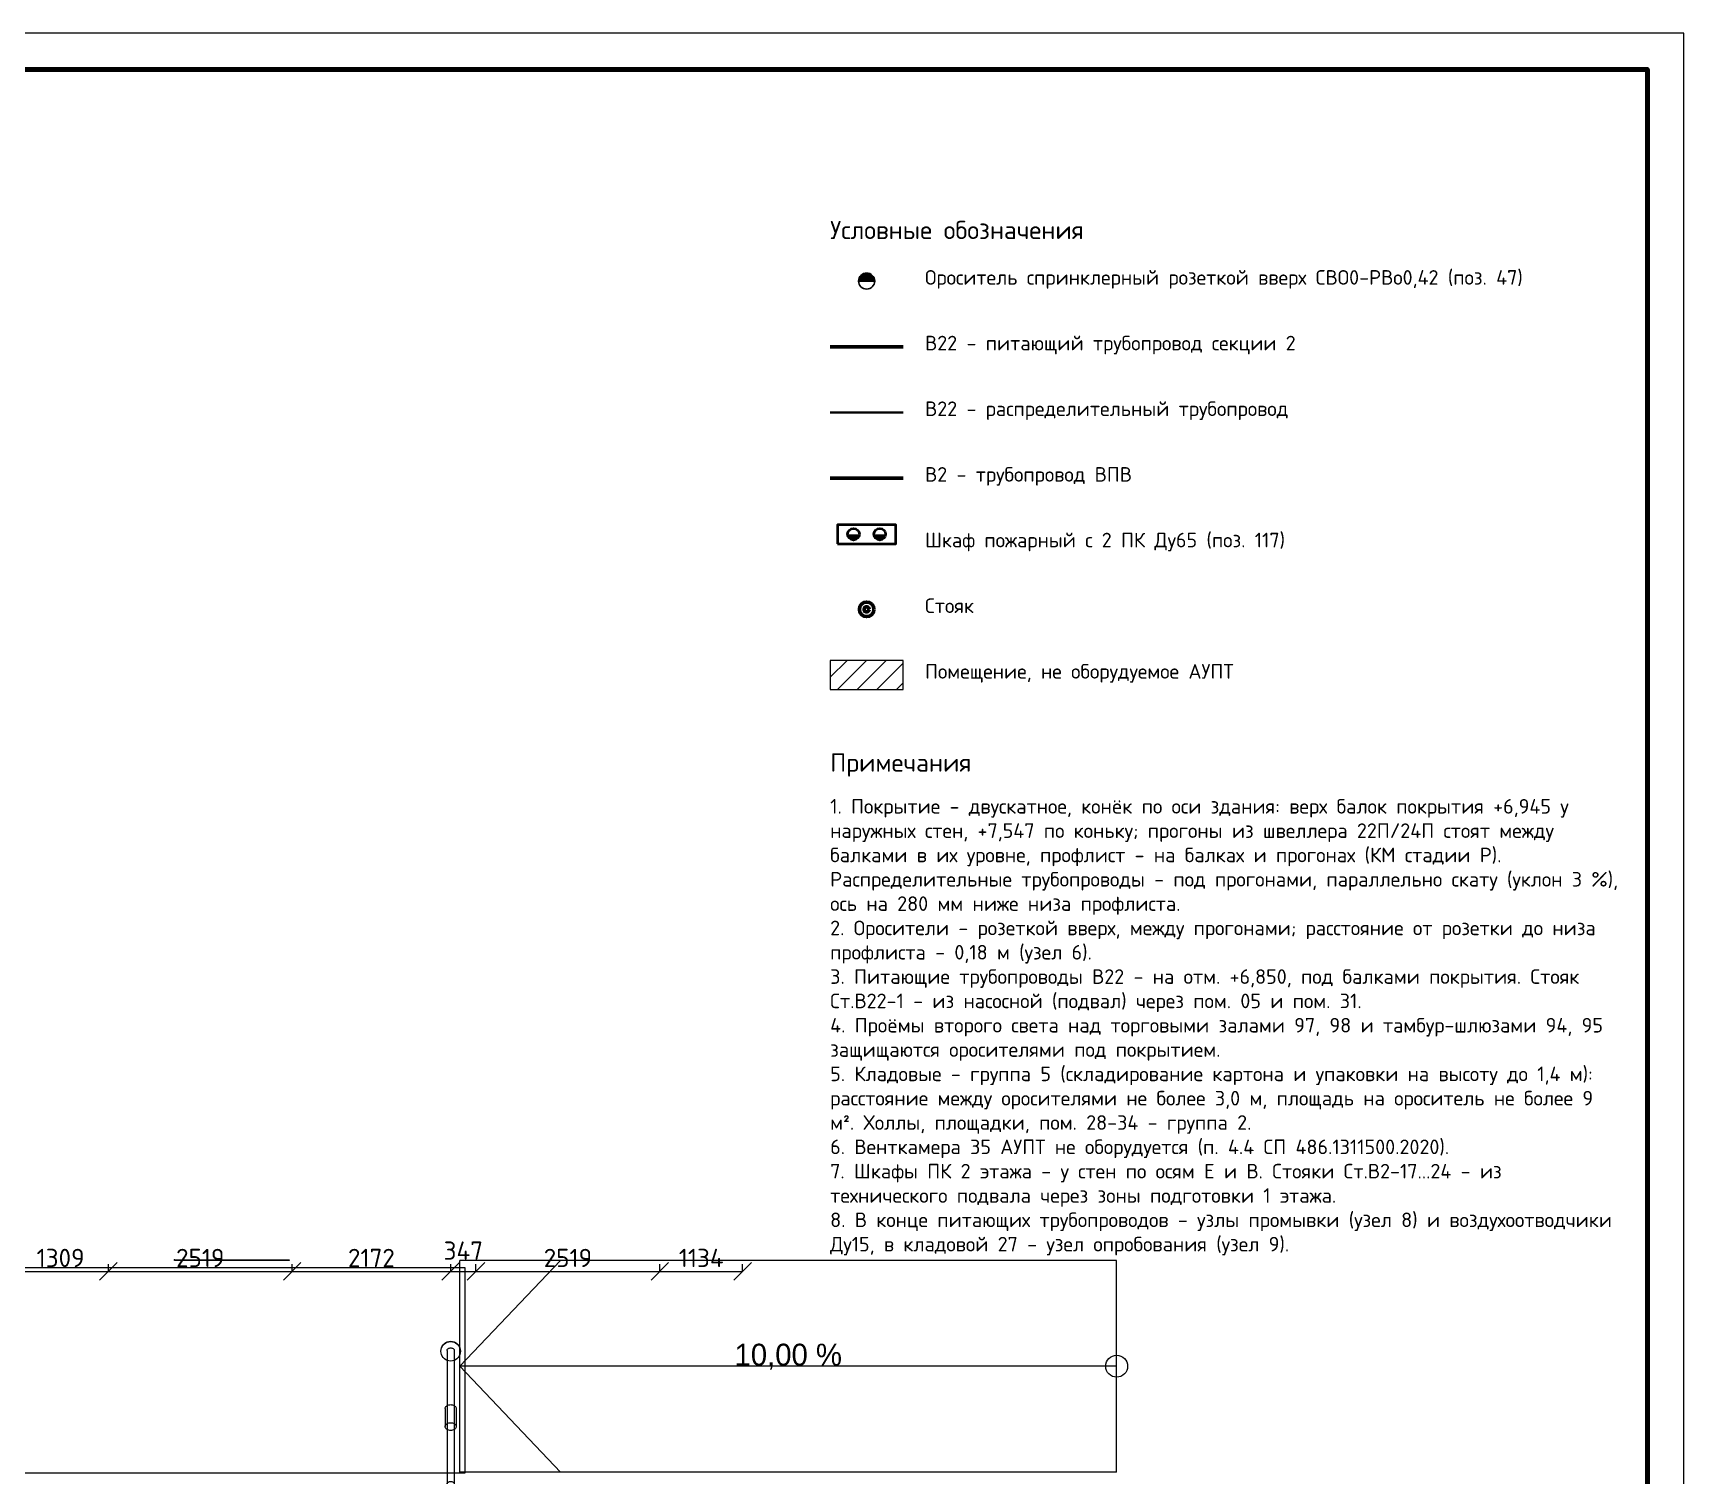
# Model space of a CAD drawing. Header units: millimetres. Extents: x 0 to 2118900, y -20000 to 84100.
# Drawn here: x 896277 to 918900, y 64321 to 84100 of the extents above; entities that cross this region are included whole.
import ezdxf
from ezdxf.enums import TextEntityAlignment as Align

# ---------------------------------------------------------------- set-up
doc = ezdxf.new("R2010")
doc.units = ezdxf.units.MM
for name, color, linetype, lineweight in [('АР_подоснова', 8, 'Continuous', 13), ('ПТ_В2', 3, 'Continuous', 50), ('ПТ_В22', 6, 'Continuous', 50), ('ПТ_В22_расп', 6, 'Continuous', 30), ('ПТ_оросители', 7, 'Continuous', 25), ('ПТ_ПК', 30, 'Continuous', 35), ('ПТ_размеры', 7, 'Continuous', 13), ('ПТ_рамка', 7, 'Continuous', 50), ('ПТ_рамка_тонк', 7, 'Continuous', 18), ('ПТ_текст', 7, 'Continuous', 18), ('ПТ_штриховка', 8, 'Continuous', 9)]:
    doc.layers.add(name, color=color, linetype=linetype, lineweight=lineweight)
doc.styles.add('АР_текст_2', font='ARIALN.TTF')
doc.styles.add('ПТ', font='isocpeur.ttf')
doc.styles.add('ПТ_загл', font='isocpeur.ttf')
doc.dimstyles.new('ПТ100', dxfattribs={"dimscale": 100, "dimtxt": 2.5, "dimasz": 1.2, "dimexe": 1, "dimexo": 0, "dimgap": 0.6, "dimtad": 1, "dimdec": 0, "dimtxsty": 'ПТ', "dimtsz": 1.2, "dimcen": 2.5, "dimclrd": 7, "dimclre": 7, "dimclrt": 7, "dimazin": 3, "dimtfac": 1, "dimtmove": 0, "dimatfit": 3, "dimlwd": 13, "dimlwe": 13, "dimarcsym": 0})

# ---------------------------------------------------------------- blocks, each defined once
blk = doc.blocks.new('Лист Профилированный 27')
at = {"color": 0, "linetype": 'Continuous', "lineweight": -2, "flags": 128}
blk.add_lwpolyline([(0, 200), (0, 0), (90395, 0), (90395, 200), (90395, 2610), (90395, 2809), (0, 2809), (0, 2610)], close=True, dxfattribs=at)
blk = doc.blocks.new('3D текст 27_8')
at = {"color": 0, "linetype": 'Continuous', "lineweight": -2}
for q in [(0, 0), (1569.67, -10)]:
    blk.add_line((1569.67, 0), q, dxfattribs=at)
at = {"color": 0, "linetype": 'Continuous', "lineweight": -2, "flags": 128}
blk.add_lwpolyline([(0, 0), (0, -10), (1569.67, -10), (1569.67, 0)], close=True, dxfattribs=at)
at = {"color": 0, "linetype": 'Continuous', "lineweight": -2}
blk.add_point((1569.67, 0), dxfattribs=at)
blk = doc.blocks.new('Цилиндр 27')
at = {"color": 0, "linetype": 'Continuous', "lineweight": -2}
for p, q in [((-33, 17), (-35, 9)), ((-35, 9), (-35, 0)), ((-35, 0), (-35, -9)), ((-31, 25), (-33, 17)), ((-27, 32), (-31, 25)), ((-23, 38), (-27, 32)), ((-18, 43), (-23, 38)), ((-12, 47), (-18, 43)), ((-6, 49), (-12, 47)), ((0, 50), (-6, 49)), ((0, 50), (1831, 50)), ((1798, 17), (1796, 9)), ((1796, 9), (1796, 0)), ((1796, 0), (1796, -9)), ((1801, 25), (1798, 17)), ((1804, 32), (1801, 25)), ((1809, 38), (1804, 32)), ((1814, 43), (1809, 38)), ((1819, 47), (1814, 43)), ((1825, 49), (1819, 47)), ((1831, 50), (1825, 49)), ((1837, 49), (1831, 50)), ((1843, 47), (1837, 49)), ((1849, 43), (1843, 47)), ((1854, 38), (1849, 43)), ((1858, 32), (1854, 38)), ((1862, 25), (1858, 32)), ((1865, 17), (1862, 25)), ((1866, 9), (1865, 17)), ((1867, 0), (1866, 9)), ((1866, -9), (1867, 0)), ((-35, -9), (-33, -17)), ((-33, -17), (-31, -25)), ((-31, -25), (-27, -32)), ((-27, -32), (-23, -38)), ((-23, -38), (-18, -43)), ((-18, -43), (-12, -47)), ((-12, -47), (-6, -49)), ((-6, -49), (0, -50)), ((0, -50), (1831, -50)), ((1796, -9), (1798, -17)), ((1798, -17), (1801, -25)), ((1801, -25), (1804, -32)), ((1804, -32), (1809, -38)), ((1809, -38), (1814, -43)), ((1814, -43), (1819, -47)), ((1819, -47), (1825, -49)), ((1825, -49), (1831, -50)), ((1831, -50), (1837, -49)), ((1837, -49), (1843, -47)), ((1843, -47), (1849, -43)), ((1849, -43), (1854, -38)), ((1854, -38), (1858, -32)), ((1858, -32), (1862, -25)), ((1862, -25), (1865, -17)), ((1865, -17), (1866, -9))]:
    blk.add_line(p, q, dxfattribs=at)
blk = doc.blocks.new('Цилиндр 27_2')
at = {"color": 0, "linetype": 'Continuous', "lineweight": -2}
for p, q in [((-132, 23), (-134, 0)), ((-126, 46), (-132, 23)), ((-128, 23), (-130, 0)), ((-122, 46), (-128, 23)), ((-116, 67), (-126, 46)), ((-112, 67), (-122, 46)), ((-102, 86), (-116, 67)), ((-99, 86), (-112, 67)), ((-86, 102), (-102, 86)), ((-82, 102), (-99, 86)), ((-67, 116), (-86, 102)), ((-63, 116), (-82, 102)), ((-46, 126), (-67, 116)), ((-42, 126), (-63, 116)), ((-23, 132), (-46, 126)), ((-20, 132), (-42, 126)), ((0, 134), (-23, 132)), ((3, 134), (-20, 132)), ((0, 134), (3, 134)), ((27, 132), (3, 134)), ((49, 126), (27, 132)), ((70, 116), (49, 126)), ((89, 102), (70, 116)), ((106, 86), (89, 102)), ((119, 67), (106, 86)), ((129, 46), (119, 67)), ((135, 23), (129, 46)), ((137, 0), (135, 23)), ((135, -23), (137, 0)), ((-134, 0), (-132, -23)), ((-132, -23), (-126, -46)), ((-130, 0), (-128, -23)), ((-128, -23), (-122, -46)), ((-126, -46), (-116, -67)), ((-122, -46), (-112, -67)), ((-116, -67), (-102, -86)), ((-112, -67), (-99, -86)), ((-102, -86), (-86, -102)), ((-99, -86), (-82, -102)), ((-86, -102), (-67, -116)), ((-82, -102), (-63, -116)), ((-67, -116), (-46, -126)), ((-63, -116), (-42, -126)), ((-46, -126), (-23, -132)), ((-42, -126), (-20, -132)), ((-23, -132), (0, -134)), ((-20, -132), (3, -134)), ((0, -134), (3, -134)), ((3, -134), (27, -132)), ((27, -132), (49, -126)), ((49, -126), (70, -116)), ((70, -116), (89, -102)), ((89, -102), (106, -86)), ((106, -86), (119, -67)), ((119, -67), (129, -46)), ((129, -46), (135, -23))]:
    blk.add_line(p, q, dxfattribs=at)
blk = doc.blocks.new('Цилиндр 27_4')
at = {"color": 0, "linetype": 'Continuous', "lineweight": -2}
for p, q in [((-52, 13), (-53, 0)), ((-53, 0), (-52, -13)), ((-50, 26), (-52, 13)), ((-46, 37), (-50, 26)), ((-41, 48), (-46, 37)), ((-34, 57), (-41, 48)), ((-27, 65), (-34, 57)), ((-18, 70), (-27, 65)), ((-9, 74), (-18, 70)), ((0, 75), (-9, 74)), ((0, 75), (248, 75)), ((196, 13), (195, 0)), ((195, 0), (196, -13)), ((198, 26), (196, 13)), ((202, 37), (198, 26)), ((208, 48), (202, 37)), ((214, 57), (208, 48)), ((222, 65), (214, 57)), ((230, 70), (222, 65)), ((239, 74), (230, 70)), ((248, 75), (239, 74)), ((257, 74), (248, 75)), ((266, 70), (257, 74)), ((275, 65), (266, 70)), ((282, 57), (275, 65)), ((289, 48), (282, 57)), ((294, 37), (289, 48)), ((298, 26), (294, 37)), ((300, 13), (298, 26)), ((301, 0), (300, 13)), ((300, -13), (301, 0)), ((-52, -13), (-50, -26)), ((-50, -26), (-46, -37)), ((-46, -37), (-41, -48)), ((-41, -48), (-34, -57)), ((-34, -57), (-27, -65)), ((-27, -65), (-18, -70)), ((-18, -70), (-9, -74)), ((-9, -74), (0, -75)), ((0, -75), (248, -75)), ((196, -13), (198, -26)), ((198, -26), (202, -37)), ((202, -37), (208, -48)), ((208, -48), (214, -57)), ((214, -57), (222, -65)), ((222, -65), (230, -70)), ((230, -70), (239, -74)), ((239, -74), (248, -75)), ((248, -75), (257, -74)), ((257, -74), (266, -70)), ((266, -70), (275, -65)), ((275, -65), (282, -57)), ((282, -57), (289, -48)), ((289, -48), (294, -37)), ((294, -37), (298, -26)), ((298, -26), (300, -13))]:
    blk.add_line(p, q, dxfattribs=at)
blk = doc.blocks.new('Пандус Прямой 27_60')
at = {"color": 0, "linetype": 'Continuous', "lineweight": -2}
for p, q in [((0, -1450), (0, 1450)), ((0, 1450), (9000, 1450)), ((9000, 0), (7623, 1450)), ((9000, -1450), (9000, 1450)), ((0, 0), (9000, 0)), ((7623, -1450), (9000, 0)), ((0, -1450), (9000, -1450))]:
    blk.add_line(p, q, dxfattribs=at)
at = {"color": 0, "linetype": 'Continuous', "lineweight": -2, "flags": 128}
blk.add_lwpolyline([(150, 0, 1), (-150, 0, 1)], format="xyb", close=True, dxfattribs=at)
at = {"color": 0, "lineweight": -2, "style": 'АР_текст_2'}
blk.add_attdef('ac_bottomlevel', text='', height=300, dxfattribs=at).set_placement((4500, 159), align=Align.MIDDLE_CENTER)
blk = doc.blocks.new('AR_F2')
at = {"layer": 'АР_подоснова', "linetype": 'Continuous', "xscale": -1, "zscale": 1000}
blk.add_blockref('3D текст 27_8', (91785, 43285), dxfattribs=at)
at = {"layer": 'АР_подоснова', "linetype": 'Continuous'}
ref = blk.add_blockref('Пандус Прямой 27_60', (103126, 41825), dxfattribs=dict(at, xscale=-1, zscale=1000))
ref.add_attrib('ac_bottomlevel', '10,00 %', dxfattribs={"layer": '0', "color": 0, "lineweight": 0, "height": 300}).set_placement((98626, 41984), align=Align.MIDDLE_CENTER)
at = {"layer": 'АР_подоснова', "linetype": 'Continuous', "zscale": 1000, "rotation": 180}
blk.add_blockref('Лист Профилированный 27', (94198, 43175), dxfattribs=at)
at = {"layer": 'АР_подоснова', "linetype": 'Continuous', "xscale": -1, "zscale": 1000, "rotation": 90}
for name, p in [('Цилиндр 27_2', (94000, 42033)), ('Цилиндр 27', (94000, 42042)), ('Цилиндр 27_4', (94000, 41246))]:
    blk.add_blockref(name, p, dxfattribs=at)
blk = doc.blocks.new('SPR_UP')
for p, q in [((-1.1, 0), (1.1, 0)), ((-1.08, 0.18), (1.08, 0.18)), ((-1.04, 0.37), (1.04, 0.37)), ((-0.95, 0.55), (0.95, 0.55)), ((-0.82, 0.73), (0.82, 0.73)), ((-0.61, 0.92), (0.61, 0.92))]:
    blk.add_line(p, q)
blk.add_circle((0, 0), 1.1)
blk = doc.blocks.new('PK2')
h = blk.add_hatch(color=7)
h.dxf.hatch_style = 1
h.paths.add_polyline_path([(-2.6, 1.3, 1), (-1, 1.3)])
h = blk.add_hatch(color=7)
h.dxf.hatch_style = 1
h.paths.add_polyline_path([(1, 1.3, 1), (2.6, 1.3)])
blk.add_lwpolyline([(-4, 0), (4, 0), (4, 2.6), (-4, 2.6)], close=True)
for centre in [(-1.8, 1.3), (1.8, 1.3)]:
    blk.add_circle(centre, 0.8)
blk = doc.blocks.new('RISER')
for radius in [1, 0.35]:
    blk.add_circle((0, 0), radius)

msp = doc.modelspace()

# ---------------------------------------------------------------- hatches: boundary and pattern name
at = {"layer": 'ПТ_штриховка'}
h = msp.add_hatch(dxfattribs=at)
h.set_pattern_fill('ANSI31', color=8, scale=60)
h.paths.add_polyline_path([(907200, 75100), (908200, 75100), (908200, 75500), (907200, 75500)])

# ---------------------------------------------------------------- linework, layer by layer
at = {"layer": 'ПТ_В2'}
msp.add_line((907200, 78000), (908200, 78000), dxfattribs=at)
at = {"layer": 'ПТ_В22'}
msp.add_line((907200, 79800), (908200, 79800), dxfattribs=at)
at = {"layer": 'ПТ_В22_расп'}
msp.add_line((907200, 78900), (908200, 78900), dxfattribs=at)
at = {"layer": 'ПТ_рамка', "lineweight": 70}
msp.add_lwpolyline([(802000, 500), (918400, 500), (918400, 83600), (802000, 83600)], close=True, dxfattribs=at)
at = {"layer": 'ПТ_рамка_тонк', "lineweight": 13}
msp.add_lwpolyline([(800000, 0), (918900, 0), (918900, 84100), (800000, 84100)], close=True, dxfattribs=at)
at = {"layer": 'ПТ_рамка_тонк'}
msp.add_lwpolyline([(907200, 75100), (908200, 75100), (908200, 75500), (907200, 75500)], close=True, dxfattribs=at)

# ---------------------------------------------------------------- block references
at = {"layer": 'АР_подоснова'}
msp.add_blockref('AR_F2', (808000, 24000), dxfattribs=at)
at = {"layer": 'ПТ_В2', "xscale": 100, "yscale": 100}
msp.add_blockref('RISER', (907700, 76200), dxfattribs=at)
at = {"layer": 'ПТ_оросители', "xscale": 100, "yscale": 100}
msp.add_blockref('SPR_UP', (907700, 80700), dxfattribs=at)
at = {"layer": 'ПТ_ПК', "xscale": 100, "yscale": 100}
msp.add_blockref('PK2', (907700, 77100), dxfattribs=at)

# ---------------------------------------------------------------- texts
at = {"layer": 'ПТ_текст', "style": 'ПТ_загл'}
for s, p in [('Условные обозначения', (907200, 81200)), ('Примечания', (907200, 73900))]:
    msp.add_text(s, height=250, dxfattribs=at).set_placement(p, align=Align.BOTTOM_LEFT)
at = {"layer": 'ПТ_текст', "char_height": 200, "attachment_point": 1, "style": 'ПТ'}
for s, insert, width in [('Ороситель спринклерный розеткой вверх СВО0-РВо0,42 (поз. 47)', (908500, 80850), 9500), ('В22 - питающий трубопровод секции 2', (908500, 79950), 9500), ('В22 - распределительный трубопровод', (908500, 79050), 9500), ('В2 - трубопровод ВПВ', (908500, 78150), 9500), ('Шкаф пожарный с 2 ПК Ду65 (поз. 117)', (908500, 77250), 9500), ('Стояк', (908500, 76350), 9500), ('Помещение, не оборудуемое АУПТ', (908500, 75450), 9500), ('1. Покрытие - двускатное, конёк по оси здания: верх балок покрытия +6,945 у наружных стен, +7,547 по коньку; прогоны из швеллера 22П/24П стоят между балками в их уровне, профлист - на балках и прогонах (КМ стадии Р). Распределительные трубопроводы - под прогонами, параллельно скату (уклон 3 %), ось на 280 мм ниже низа профлиста. \\P2. Оросители - розеткой вверх, между прогонами; расстояние от розетки до низа профлиста - 0,18 м (узел 6). \\P3. Питающие трубопроводы В22 - на отм. +6,850, под балками покрытия. Стояк Ст.В22-1 - из насосной (подвал) через пом. 05 и пом. 31. \\P4. Проёмы второго света над торговыми залами 97, 98 и тамбур-шлюзами 94, 95 защищаются оросителями под покрытием. \\P5. Кладовые - группа 5 (складирование картона и упаковки на высоту до 1,4 м): расстояние между оросителями не более 3,0 м, площадь на ороситель не более 9 м². Холлы, площадки, пом. 28-34 - группа 2. \\P6. Венткамера 35 АУПТ не оборудуется (п. 4.4 СП 486.1311500.2020). \\P7. Шкафы ПК 2 этажа - у стен по осям Е и В. Стояки Ст.В2-17...24 - из технического подвала через зоны подготовки 1 этажа. \\P8. В конце питающих трубопроводов - узлы промывки (узел 8) и воздухоотводчики Ду15, в кладовой 27 - узел опробования (узел 9).', (907200, 73600), 10800)]:
    msp.add_mtext(s, dxfattribs=dict(at, insert=insert, width=width))

# ---------------------------------------------------------------- dimensions: what is measured, and where the dimension line sits
at = {"layer": 'ПТ_размеры'}
for base, p1, p2 in [((896000, 67125), (896000, 67125), (897309, 67125)), ((897309, 67125), (897309, 67125), (899828, 67125)), ((899828, 67125), (899828, 67125), (902000, 67125)), ((902000, 67125), (902000, 67125), (902347, 67125)), ((902347, 67125), (902347, 67125), (904866, 67125)), ((904866, 67125), (904866, 67125), (906000, 67125))]:
    msp.add_linear_dim(base=base, p1=p1, p2=p2, dimstyle='ПТ100', dxfattribs=at).render()

doc.saveas('drawing.dxf')
